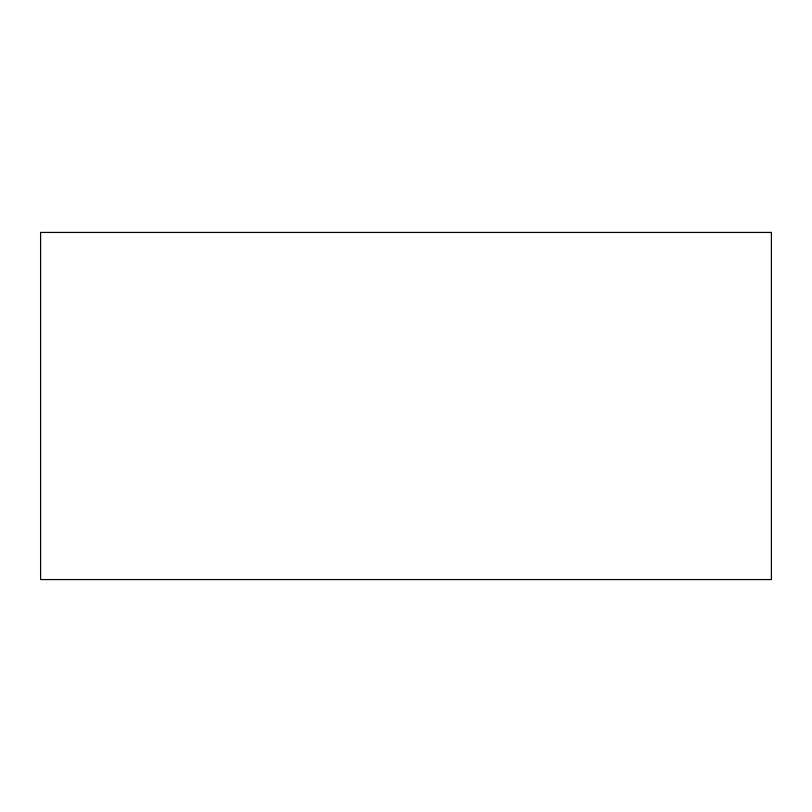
<?xml version="1.0" encoding="UTF-8"?>
<svg xmlns="http://www.w3.org/2000/svg" width="812" height="812" viewBox="0 0 812 812"><rect width="100%" height="100%" fill="white"/><g stroke="black" fill="none" stroke-linecap="round" stroke-linejoin="round"><path stroke-width="1.22" d="M771.4 232.435L40.6 232.435L40.6 579.565L771.4 579.565L771.4 232.435"/></g></svg>
